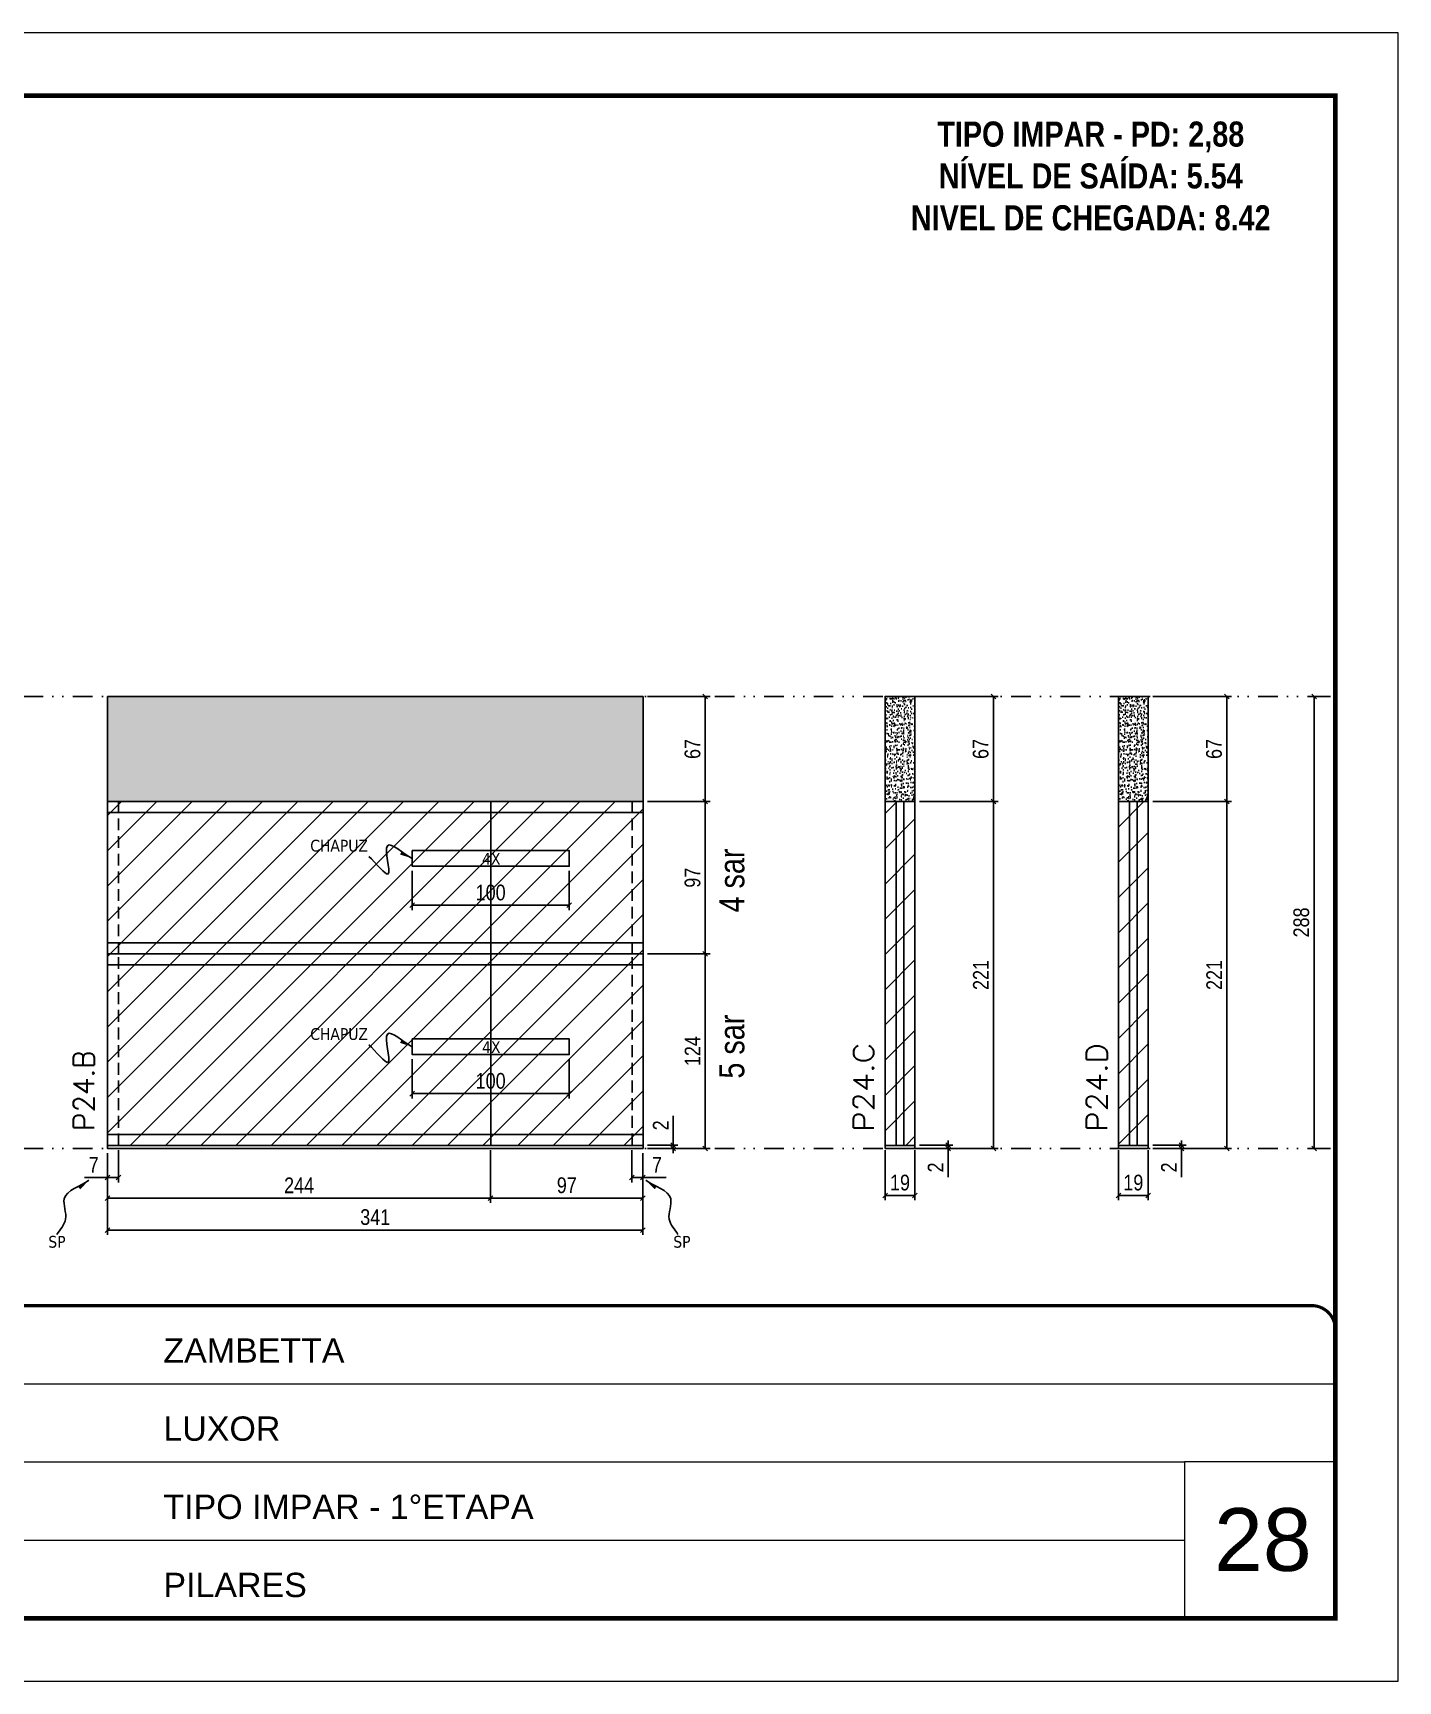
# Model space of a CAD drawing. Extents: x 14400 to 24104, y -21631 to 6985.
# Drawn here: x 19798 to 20667, y -957 to 93 of the extents above; entities that cross this region are included whole.
import ezdxf

# ---------------------------------------------------------------- set-up
doc = ezdxf.new("R2010")
doc.units = 0
for name, pattern in [('CONTINUO', [0]), ('DASHED', [0.75, 0.5, -0.25]), ('DIVIDE2', [0.625, 0.25, -0.125, 0, -0.125, 0, -0.125]), ('HIDDEN', [0.375, 0.25, -0.125])]:
    doc.linetypes.add(name, pattern=pattern)
for name, color, linetype, lineweight in [('CARIMBO', 255, 'Continuous', 9), ('Folhas', 255, 'Continuous', 9), ('Hachura', 251, 'Continuous', 9), ('SARRAFO DE PRESSAO', 251, 'DASHED', 9), ('Texto Seção', 7, 'Continuous', 15)]:
    doc.layers.add(name, color=color, linetype=linetype, lineweight=lineweight)
for name, color, linetype in [('COTA', 241, 'Continuous'), ('NOMENCLATURA', 7, 'Continuous'), ('Nível', 160, 'Continuous'), ('Painéis', 200, 'Continuous'), ('SARR_2.2x10', 60, 'Continuous'), ('SARR_2.2x7', 40, 'Continuous'), ('Sarrafo de Pressão', 42, 'HIDDEN'), ('texto', 7, 'Continuous')]:
    doc.layers.add(name, color=color, linetype=linetype)
doc.styles.add('ARIAL', font='arial.ttf')
doc.styles.add('ARIAL_NARROW', font='ARIALN.TTF', dxfattribs={"height": 0.2})
doc.styles.add('COTA TECNICA', font='techl___.ttf', dxfattribs={"height": 10})
doc.styles.add('COTA TECNICA-50', font='techl___.ttf', dxfattribs={"height": 10})
doc.styles.add('REGUA-120', font='ROMANS.shx', dxfattribs={"height": 15})
doc.styles.add('ROMANC', font='techb___.ttf', dxfattribs={"height": 2.5})
doc.styles.get("Standard").update_dxf_attribs({"font": 'arial.ttf'})
doc.dimstyles.new('COTA PAINEL-50', dxfattribs={"dimtxt": 10, "dimasz": 3, "dimexe": 3, "dimexo": 3, "dimgap": 3, "dimtad": 1, "dimdec": 1, "dimzin": 12, "dimdsep": 46, "dimtxsty": 'COTA TECNICA-50', "dimblk1": 'OBLIQUE', "dimblk2": 'OBLIQUE', "dimsah": 1, "dimcen": 0.9, "dimclrd": 4, "dimclre": 4, "dimclrt": 240, "dimadec": 1, "dimazin": 3, "dimtfac": 1, "dimtdec": 1, "dimtmove": 0, "dimatfit": 3, "dimfxl": 1, "dimtolj": 1, "dimtzin": 12, "dimarcsym": 0})
doc.dimstyles.new('PAINEL', dxfattribs={"dimtxt": 10, "dimasz": 3, "dimexe": 3, "dimexo": 3, "dimgap": 3, "dimtad": 1, "dimdec": 1, "dimzin": 12, "dimdsep": 46, "dimtxsty": 'COTA TECNICA', "dimblk1": 'OBLIQUE', "dimblk2": 'OBLIQUE', "dimsah": 1, "dimcen": 0.9, "dimclrd": 4, "dimclre": 4, "dimclrt": 240, "dimadec": 1, "dimazin": 3, "dimtfac": 1, "dimtdec": 1, "dimtmove": 0, "dimatfit": 3, "dimfxl": 1, "dimtolj": 1, "dimtzin": 12, "dimarcsym": 0})
doc.dimstyles.get("Standard").update_dxf_attribs({"dimtxt": 0.18, "dimasz": 0.18, "dimexe": 0.18, "dimexo": 0.0625, "dimgap": 0.09, "dimtad": 0, "dimtih": 1, "dimtoh": 1, "dimdec": 4, "dimzin": 0, "dimdsep": 46, "dimtxsty": 'Standard', "dimcen": 0.09, "dimadec": 0, "dimazin": 0, "dimtfac": 1, "dimtdec": 4, "dimtofl": 0, "dimtmove": 0, "dimatfit": 3, "dimfxl": 1, "dimtolj": 1, "dimtzin": 0, "dimarcsym": 0})

# ---------------------------------------------------------------- blocks, each defined once
blk = doc.blocks.new('9999999999')
at = {"color": 30, "linetype": 'CONTINUO'}
for p, q in [((98564.6, 34379.6), (99584, 34379.6)), ((98564.6, 34329.8), (99488, 34329.8)), ((99584, 34329.8), (99488, 34329.8)), ((99488, 34329.8), (99488, 34230.2)), ((98564.6, 34280), (99488, 34280))]:
    blk.add_line(p, q, dxfattribs=at)
at = {"color": 30, "linetype": 'CONTINUO', "const_width": 2}
blk.add_lwpolyline([(99584, 34230.2), (99584, 34414.4, 0.414214), (99569, 34429.4), (98229, 34429.4, 0.414214), (98214, 34414.4), (98214, 34245.2, 0.414214), (98229, 34230.2), (99584, 34230.2)], format="xyb", dxfattribs=at)
at = {"layer": 'Folhas'}
blk.add_lwpolyline([(98139, 34190.2), (99624, 34190.2), (99624, 35240.2), (98139, 35240.2)], close=True, dxfattribs=at)
at = {"layer": 'Folhas', "color": 30, "const_width": 3}
blk.add_lwpolyline([(98214, 34230.2), (99584, 34230.2), (99584, 35200.2), (98214, 35200.2)], close=True, dxfattribs=at)
at = {"color": 7, "linetype": 'Continuous', "ltscale": 5, "style": 'ARIAL'}
for s, height, p in [('ZAMBETTA', 15.48, (98837.7, 34393.1)), ('LUXOR', 15.48, (98837.7, 34343.3)), ('TIPO IMPAR - 1°ETAPA', 15.483, (98837.7, 34293.5)), ('PILARES', 15.48, (98837.7, 34243.7))]:
    blk.add_text(s, height=height, dxfattribs=at).set_placement(p)
blk = doc.blocks.new('_Oblique')
at = {"color": 0, "linetype": 'ByBlock', "lineweight": -2}
blk.add_line((-0.5, -0.5), (0.5, 0.5), dxfattribs=at)
blk = doc.blocks.new('*D1214')
at = {"layer": 'COTA', "color": 4, "lineweight": -2, "transparency": 16777216}
for p, q in [((20624, -329.4), (20610.5, -329.4)), ((20613.5, -617.4), (20613.5, -329.4)), ((20624, -617.4), (20610.5, -617.4))]:
    blk.add_line(p, q, dxfattribs=at)
at = {"layer": 'Defpoints', "color": 0, "transparency": 16777216}
for p in [(20613.5, -329.4), (20627, -329.4), (20627, -617.4)]:
    blk.add_point(p, dxfattribs=at)
at = {"layer": 'COTA', "color": 4, "lineweight": -2, "transparency": 16777216, "xscale": 3, "yscale": 3, "zscale": 3}
for p, rotation in [((20613.5, -329.4), 90), ((20613.5, -617.4), 270)]:
    blk.add_blockref('_Oblique', p, dxfattribs=dict(at, rotation=rotation))
at = {"layer": 'COTA', "color": 240, "transparency": 16777216, "insert": (20605.4, -473.4), "char_height": 10, "attachment_point": 5, "rotation": 90, "style": 'COTA TECNICA'}
blk.add_mtext('\\A1;288', dxfattribs=at)
blk = doc.blocks.new('*D1215')
at = {"layer": 'COTA', "color": 4, "lineweight": -2, "transparency": 16777216}
for p, q in [((20340.3, -618.4), (20340.3, -650.3)), ((20359.3, -618.4), (20359.3, -650.3)), ((20340.3, -647.3), (20359.3, -647.3))]:
    blk.add_line(p, q, dxfattribs=at)
at = {"layer": 'Defpoints', "color": 0, "transparency": 16777216}
for p in [(20340.3, -615.4), (20359.3, -615.4), (20359.3, -647.3)]:
    blk.add_point(p, dxfattribs=at)
at = {"layer": 'COTA', "color": 4, "lineweight": -2, "transparency": 16777216, "xscale": 3, "yscale": 3, "zscale": 3, "rotation": 180}
blk.add_blockref('_Oblique', (20340.3, -647.3), dxfattribs=at)
at = {"layer": 'COTA', "color": 4, "lineweight": -2, "transparency": 16777216, "xscale": 3, "yscale": 3, "zscale": 3}
blk.add_blockref('_Oblique', (20359.3, -647.3), dxfattribs=at)
at = {"layer": 'COTA', "color": 240, "transparency": 16777216, "insert": (20349.8, -639.2), "char_height": 10, "attachment_point": 5, "style": 'COTA TECNICA'}
blk.add_mtext('\\A1;19', dxfattribs=at)
blk = doc.blocks.new('*D1216')
at = {"layer": 'COTA', "color": 4, "lineweight": -2, "transparency": 16777216}
for p, q in [((20362.3, -615.4), (20383.5, -615.4)), ((20362.3, -617.4), (20383.5, -617.4)), ((20380.5, -615.4), (20380.5, -612.4)), ((20380.5, -615.4), (20380.5, -617.4)), ((20380.5, -617.4), (20380.5, -635.6))]:
    blk.add_line(p, q, dxfattribs=at)
at = {"layer": 'Defpoints', "color": 0, "transparency": 16777216}
for p in [(20359.3, -615.4), (20359.3, -617.4), (20380.5, -615.4)]:
    blk.add_point(p, dxfattribs=at)
at = {"layer": 'COTA', "color": 4, "lineweight": -2, "transparency": 16777216, "xscale": 3, "yscale": 3, "zscale": 3}
for p, rotation in [((20380.5, -615.4), 270), ((20380.5, -617.4), 90)]:
    blk.add_blockref('_Oblique', p, dxfattribs=dict(at, rotation=rotation))
at = {"layer": 'COTA', "color": 240, "transparency": 16777216, "insert": (20372.5, -629.5), "char_height": 10, "attachment_point": 5, "rotation": 90, "style": 'COTA TECNICA-50'}
blk.add_mtext('\\A1;2', dxfattribs=at)
blk = doc.blocks.new('*D1217')
at = {"layer": 'COTA', "color": 4, "lineweight": -2, "transparency": 16777216}
for p, q in [((20362.3, -396.4), (20412.3, -396.4)), ((20409.3, -617.4), (20409.3, -396.4)), ((20362.3, -617.4), (20412.3, -617.4))]:
    blk.add_line(p, q, dxfattribs=at)
at = {"layer": 'Defpoints', "color": 0, "transparency": 16777216}
for p in [(20359.3, -396.4), (20409.3, -396.4), (20359.3, -617.4)]:
    blk.add_point(p, dxfattribs=at)
at = {"layer": 'COTA', "color": 4, "lineweight": -2, "transparency": 16777216, "xscale": 3, "yscale": 3, "zscale": 3}
for p, rotation in [((20409.3, -396.4), 90), ((20409.3, -617.4), 270)]:
    blk.add_blockref('_Oblique', p, dxfattribs=dict(at, rotation=rotation))
at = {"layer": 'COTA', "color": 240, "transparency": 16777216, "insert": (20401.3, -506.9), "char_height": 10, "attachment_point": 5, "rotation": 90, "style": 'COTA TECNICA-50'}
blk.add_mtext('\\A1;221', dxfattribs=at)
blk = doc.blocks.new('*D1221')
at = {"layer": 'COTA', "color": 4, "lineweight": -2, "transparency": 16777216}
for p, q in [((20362.3, -329.4), (20412.3, -329.4)), ((20409.3, -396.4), (20409.3, -329.4)), ((20362.3, -396.4), (20412.3, -396.4))]:
    blk.add_line(p, q, dxfattribs=at)
at = {"layer": 'Defpoints', "color": 0, "transparency": 16777216}
for p in [(20359.3, -329.4), (20409.3, -329.4), (20359.3, -396.4)]:
    blk.add_point(p, dxfattribs=at)
at = {"layer": 'COTA', "color": 4, "lineweight": -2, "transparency": 16777216, "xscale": 3, "yscale": 3, "zscale": 3}
for p, rotation in [((20409.3, -329.4), 90), ((20409.3, -396.4), 270)]:
    blk.add_blockref('_Oblique', p, dxfattribs=dict(at, rotation=rotation))
at = {"layer": 'COTA', "color": 240, "transparency": 16777216, "insert": (20401.2, -362.9), "char_height": 10, "attachment_point": 5, "rotation": 90, "style": 'COTA TECNICA'}
blk.add_mtext('\\A1;67', dxfattribs=at)
blk = doc.blocks.new('*D1218')
at = {"layer": 'COTA', "color": 4, "lineweight": -2, "transparency": 16777216}
for p, q in [((20488.9, -618.4), (20488.9, -650.3)), ((20507.9, -618.4), (20507.9, -650.3)), ((20488.9, -647.3), (20507.9, -647.3))]:
    blk.add_line(p, q, dxfattribs=at)
at = {"layer": 'Defpoints', "color": 0, "transparency": 16777216}
for p in [(20488.9, -615.4), (20507.9, -615.4), (20507.9, -647.3)]:
    blk.add_point(p, dxfattribs=at)
at = {"layer": 'COTA', "color": 4, "lineweight": -2, "transparency": 16777216, "xscale": 3, "yscale": 3, "zscale": 3, "rotation": 180}
blk.add_blockref('_Oblique', (20488.9, -647.3), dxfattribs=at)
at = {"layer": 'COTA', "color": 4, "lineweight": -2, "transparency": 16777216, "xscale": 3, "yscale": 3, "zscale": 3}
blk.add_blockref('_Oblique', (20507.9, -647.3), dxfattribs=at)
at = {"layer": 'COTA', "color": 240, "transparency": 16777216, "insert": (20498.4, -639.2), "char_height": 10, "attachment_point": 5, "style": 'COTA TECNICA'}
blk.add_mtext('\\A1;19', dxfattribs=at)
blk = doc.blocks.new('*D1219')
at = {"layer": 'COTA', "color": 4, "lineweight": -2, "transparency": 16777216}
for p, q in [((20510.9, -615.4), (20532.1, -615.4)), ((20510.9, -617.4), (20532.1, -617.4)), ((20529.1, -615.4), (20529.1, -612.4)), ((20529.1, -615.4), (20529.1, -617.4)), ((20529.1, -617.4), (20529.1, -635.6))]:
    blk.add_line(p, q, dxfattribs=at)
at = {"layer": 'Defpoints', "color": 0, "transparency": 16777216}
for p in [(20507.9, -615.4), (20507.9, -617.4), (20529.1, -615.4)]:
    blk.add_point(p, dxfattribs=at)
at = {"layer": 'COTA', "color": 4, "lineweight": -2, "transparency": 16777216, "xscale": 3, "yscale": 3, "zscale": 3}
for p, rotation in [((20529.1, -615.4), 270), ((20529.1, -617.4), 90)]:
    blk.add_blockref('_Oblique', p, dxfattribs=dict(at, rotation=rotation))
at = {"layer": 'COTA', "color": 240, "transparency": 16777216, "insert": (20521.1, -629.5), "char_height": 10, "attachment_point": 5, "rotation": 90, "style": 'COTA TECNICA-50'}
blk.add_mtext('\\A1;2', dxfattribs=at)
blk = doc.blocks.new('*D1220')
at = {"layer": 'COTA', "color": 4, "lineweight": -2, "transparency": 16777216}
for p, q in [((20510.9, -396.4), (20560.9, -396.4)), ((20557.9, -617.4), (20557.9, -396.4)), ((20510.9, -617.4), (20560.9, -617.4))]:
    blk.add_line(p, q, dxfattribs=at)
at = {"layer": 'Defpoints', "color": 0, "transparency": 16777216}
for p in [(20507.9, -396.4), (20557.9, -396.4), (20507.9, -617.4)]:
    blk.add_point(p, dxfattribs=at)
at = {"layer": 'COTA', "color": 4, "lineweight": -2, "transparency": 16777216, "xscale": 3, "yscale": 3, "zscale": 3}
for p, rotation in [((20557.9, -396.4), 90), ((20557.9, -617.4), 270)]:
    blk.add_blockref('_Oblique', p, dxfattribs=dict(at, rotation=rotation))
at = {"layer": 'COTA', "color": 240, "transparency": 16777216, "insert": (20549.9, -506.9), "char_height": 10, "attachment_point": 5, "rotation": 90, "style": 'COTA TECNICA-50'}
blk.add_mtext('\\A1;221', dxfattribs=at)
blk = doc.blocks.new('*D1222')
at = {"layer": 'COTA', "color": 4, "lineweight": -2, "transparency": 16777216}
for p, q in [((20510.9, -329.4), (20560.9, -329.4)), ((20557.9, -396.4), (20557.9, -329.4)), ((20510.9, -396.4), (20560.9, -396.4))]:
    blk.add_line(p, q, dxfattribs=at)
at = {"layer": 'Defpoints', "color": 0, "transparency": 16777216}
for p in [(20507.9, -329.4), (20557.9, -329.4), (20507.9, -396.4)]:
    blk.add_point(p, dxfattribs=at)
at = {"layer": 'COTA', "color": 4, "lineweight": -2, "transparency": 16777216, "xscale": 3, "yscale": 3, "zscale": 3}
for p, rotation in [((20557.9, -329.4), 90), ((20557.9, -396.4), 270)]:
    blk.add_blockref('_Oblique', p, dxfattribs=dict(at, rotation=rotation))
at = {"layer": 'COTA', "color": 240, "transparency": 16777216, "insert": (20549.8, -362.9), "char_height": 10, "attachment_point": 5, "rotation": 90, "style": 'COTA TECNICA'}
blk.add_mtext('\\A1;67', dxfattribs=at)
blk = doc.blocks.new('*D2018')
at = {"layer": 'COTA', "color": 4, "lineweight": -2, "transparency": 16777216}
for p, q in [((19852.1, -618.4), (19852.1, -639)), ((19845.1, -620.4), (19845.1, -639)), ((19845.1, -636), (19830.4, -636)), ((19852.1, -636), (19845.1, -636))]:
    blk.add_line(p, q, dxfattribs=at)
at = {"layer": 'Defpoints', "color": 0, "transparency": 16777216}
for p in [(19845.1, -617.4), (19852.1, -615.4), (19845.1, -636)]:
    blk.add_point(p, dxfattribs=at)
at = {"layer": 'COTA', "color": 4, "lineweight": -2, "transparency": 16777216, "xscale": 3, "yscale": 3, "zscale": 3, "rotation": 180}
blk.add_blockref('_Oblique', (19845.1, -636), dxfattribs=at)
at = {"layer": 'COTA', "color": 4, "lineweight": -2, "transparency": 16777216, "xscale": 3, "yscale": 3, "zscale": 3}
blk.add_blockref('_Oblique', (19852.1, -636), dxfattribs=at)
at = {"layer": 'COTA', "color": 240, "transparency": 16777216, "insert": (19836.3, -627.9), "char_height": 10, "attachment_point": 5, "style": 'COTA TECNICA-50'}
blk.add_mtext('\\A1;7', dxfattribs=at)
blk = doc.blocks.new('*D2019')
at = {"layer": 'COTA', "color": 4, "lineweight": -2, "transparency": 16777216}
for p, q in [((20179.1, -618.4), (20179.1, -639)), ((20186.1, -620.4), (20186.1, -639)), ((20179.1, -636), (20186.1, -636)), ((20186.1, -636), (20200.9, -636))]:
    blk.add_line(p, q, dxfattribs=at)
at = {"layer": 'Defpoints', "color": 0, "transparency": 16777216}
for p in [(20179.1, -615.4), (20186.1, -617.4), (20186.1, -636)]:
    blk.add_point(p, dxfattribs=at)
at = {"layer": 'COTA', "color": 4, "lineweight": -2, "transparency": 16777216, "xscale": 3, "yscale": 3, "zscale": 3, "rotation": 180}
blk.add_blockref('_Oblique', (20179.1, -636), dxfattribs=at)
at = {"layer": 'COTA', "color": 4, "lineweight": -2, "transparency": 16777216, "xscale": 3, "yscale": 3, "zscale": 3}
blk.add_blockref('_Oblique', (20186.1, -636), dxfattribs=at)
at = {"layer": 'COTA', "color": 240, "transparency": 16777216, "insert": (20195, -627.9), "char_height": 10, "attachment_point": 5, "style": 'COTA TECNICA-50'}
blk.add_mtext('\\A1;7', dxfattribs=at)
blk = doc.blocks.new('*D2020')
at = {"layer": 'COTA', "color": 4, "lineweight": -2, "transparency": 16777216}
for p, q in [((20205.4, -615.4), (20205.4, -596.6)), ((20189.1, -615.4), (20208.4, -615.4)), ((20189.1, -617.4), (20208.4, -617.4)), ((20205.4, -617.4), (20205.4, -615.4)), ((20205.4, -617.4), (20205.4, -620.4))]:
    blk.add_line(p, q, dxfattribs=at)
at = {"layer": 'Defpoints', "color": 0, "transparency": 16777216}
for p in [(20186.1, -615.4), (20186.1, -617.4), (20205.4, -617.4)]:
    blk.add_point(p, dxfattribs=at)
at = {"layer": 'COTA', "color": 4, "lineweight": -2, "transparency": 16777216, "xscale": 3, "yscale": 3, "zscale": 3}
for p, rotation in [((20205.4, -615.4), 270), ((20205.4, -617.4), 90)]:
    blk.add_blockref('_Oblique', p, dxfattribs=dict(at, rotation=rotation))
at = {"layer": 'COTA', "color": 240, "transparency": 16777216, "insert": (20197.4, -602.7), "char_height": 10, "attachment_point": 5, "rotation": 90, "style": 'COTA TECNICA-50'}
blk.add_mtext('\\A1;2', dxfattribs=at)
blk = doc.blocks.new('*D2021')
at = {"layer": 'COTA', "color": 4, "lineweight": -2, "transparency": 16777216}
for p, q in [((20089.1, -618.4), (20089.1, -652)), ((19845.1, -620.4), (19845.1, -652)), ((19845.1, -649), (20089.1, -649))]:
    blk.add_line(p, q, dxfattribs=at)
at = {"layer": 'Defpoints', "color": 0, "transparency": 16777216}
for p in [(19845.1, -617.4), (20089.1, -615.4), (20089.1, -649)]:
    blk.add_point(p, dxfattribs=at)
at = {"layer": 'COTA', "color": 4, "lineweight": -2, "transparency": 16777216, "xscale": 3, "yscale": 3, "zscale": 3, "rotation": 180}
blk.add_blockref('_Oblique', (19845.1, -649), dxfattribs=at)
at = {"layer": 'COTA', "color": 4, "lineweight": -2, "transparency": 16777216, "xscale": 3, "yscale": 3, "zscale": 3}
blk.add_blockref('_Oblique', (20089.1, -649), dxfattribs=at)
at = {"layer": 'COTA', "color": 240, "transparency": 16777216, "insert": (19967.1, -640.9), "char_height": 10, "attachment_point": 5, "style": 'COTA TECNICA-50'}
blk.add_mtext('\\A1;244', dxfattribs=at)
blk = doc.blocks.new('*D2022')
at = {"layer": 'COTA', "color": 4, "lineweight": -2, "transparency": 16777216}
for p, q in [((20089.1, -618.4), (20089.1, -652)), ((20186.1, -620.4), (20186.1, -652)), ((20089.1, -649), (20186.1, -649))]:
    blk.add_line(p, q, dxfattribs=at)
at = {"layer": 'Defpoints', "color": 0, "transparency": 16777216}
for p in [(20089.1, -615.4), (20186.1, -617.4), (20186.1, -649)]:
    blk.add_point(p, dxfattribs=at)
at = {"layer": 'COTA', "color": 4, "lineweight": -2, "transparency": 16777216, "xscale": 3, "yscale": 3, "zscale": 3, "rotation": 180}
blk.add_blockref('_Oblique', (20089.1, -649), dxfattribs=at)
at = {"layer": 'COTA', "color": 4, "lineweight": -2, "transparency": 16777216, "xscale": 3, "yscale": 3, "zscale": 3}
blk.add_blockref('_Oblique', (20186.1, -649), dxfattribs=at)
at = {"layer": 'COTA', "color": 240, "transparency": 16777216, "insert": (20137.6, -640.9), "char_height": 10, "attachment_point": 5, "style": 'COTA TECNICA-50'}
blk.add_mtext('\\A1;97', dxfattribs=at)
blk = doc.blocks.new('*D2023')
at = {"layer": 'COTA', "color": 4, "linetype": 'ByBlock', "lineweight": -2, "transparency": 16777216}
for p, q in [((20039.1, -560.6), (20039.1, -585.5)), ((20139.1, -560.6), (20139.1, -585.5)), ((20139.1, -582.5), (20039.1, -582.5))]:
    blk.add_line(p, q, dxfattribs=at)
at = {"layer": 'Defpoints', "color": 0, "linetype": 'ByBlock', "transparency": 16777216}
for p in [(20039.1, -557.6), (20139.1, -557.6), (20039.1, -582.5)]:
    blk.add_point(p, dxfattribs=at)
at = {"layer": 'COTA', "color": 4, "linetype": 'ByBlock', "lineweight": -2, "transparency": 16777216, "xscale": 3, "yscale": 3, "zscale": 3, "rotation": 180}
blk.add_blockref('_Oblique', (20039.1, -582.5), dxfattribs=at)
at = {"layer": 'COTA', "color": 4, "linetype": 'ByBlock', "lineweight": -2, "transparency": 16777216, "xscale": 3, "yscale": 3, "zscale": 3}
blk.add_blockref('_Oblique', (20139.1, -582.5), dxfattribs=at)
at = {"layer": 'COTA', "color": 240, "linetype": 'ByBlock', "transparency": 16777216, "insert": (20089.1, -574.4), "char_height": 10, "attachment_point": 5, "style": 'COTA TECNICA'}
blk.add_mtext('\\A1;100', dxfattribs=at)
blk = doc.blocks.new('*D2024')
at = {"layer": 'COTA', "color": 4, "lineweight": -2, "transparency": 16777216}
for p, q in [((20189.1, -493.4), (20228.8, -493.4)), ((20225.8, -617.4), (20225.8, -493.4)), ((20189.1, -617.4), (20228.8, -617.4))]:
    blk.add_line(p, q, dxfattribs=at)
at = {"layer": 'Defpoints', "color": 0, "transparency": 16777216}
for p in [(20186.1, -493.4), (20225.8, -493.4), (20186.1, -617.4)]:
    blk.add_point(p, dxfattribs=at)
at = {"layer": 'COTA', "color": 4, "lineweight": -2, "transparency": 16777216, "xscale": 3, "yscale": 3, "zscale": 3}
for p, rotation in [((20225.8, -493.4), 90), ((20225.8, -617.4), 270)]:
    blk.add_blockref('_Oblique', p, dxfattribs=dict(at, rotation=rotation))
at = {"layer": 'COTA', "color": 240, "transparency": 16777216, "insert": (20217.7, -555.4), "char_height": 10, "attachment_point": 5, "rotation": 90, "style": 'COTA TECNICA'}
blk.add_mtext('\\A1;124', dxfattribs=at)
blk = doc.blocks.new('*D2025')
at = {"layer": 'COTA', "color": 4, "lineweight": -2, "transparency": 16777216}
for p, q in [((19845.1, -620.4), (19845.1, -672.4)), ((20186.1, -620.4), (20186.1, -672.4)), ((19845.1, -669.4), (20186.1, -669.4))]:
    blk.add_line(p, q, dxfattribs=at)
at = {"layer": 'Defpoints', "color": 0, "transparency": 16777216}
for p in [(19845.1, -617.4), (20186.1, -617.4), (20186.1, -669.4)]:
    blk.add_point(p, dxfattribs=at)
at = {"layer": 'COTA', "color": 4, "lineweight": -2, "transparency": 16777216, "xscale": 3, "yscale": 3, "zscale": 3, "rotation": 180}
blk.add_blockref('_Oblique', (19845.1, -669.4), dxfattribs=at)
at = {"layer": 'COTA', "color": 4, "lineweight": -2, "transparency": 16777216, "xscale": 3, "yscale": 3, "zscale": 3}
blk.add_blockref('_Oblique', (20186.1, -669.4), dxfattribs=at)
at = {"layer": 'COTA', "color": 240, "transparency": 16777216, "insert": (20015.6, -661.2), "char_height": 10, "attachment_point": 5, "style": 'COTA TECNICA'}
blk.add_mtext('\\A1;341', dxfattribs=at)
blk = doc.blocks.new('*D2026')
at = {"layer": 'COTA', "color": 4, "lineweight": -2, "transparency": 16777216}
for p, q in [((20189.1, -396.4), (20228.8, -396.4)), ((20225.8, -493.4), (20225.8, -396.4)), ((20189.1, -493.4), (20228.8, -493.4))]:
    blk.add_line(p, q, dxfattribs=at)
at = {"layer": 'Defpoints', "color": 0, "transparency": 16777216}
for p in [(20186.1, -396.4), (20225.8, -396.4), (20186.1, -493.4)]:
    blk.add_point(p, dxfattribs=at)
at = {"layer": 'COTA', "color": 4, "lineweight": -2, "transparency": 16777216, "xscale": 3, "yscale": 3, "zscale": 3}
for p, rotation in [((20225.8, -396.4), 90), ((20225.8, -493.4), 270)]:
    blk.add_blockref('_Oblique', p, dxfattribs=dict(at, rotation=rotation))
at = {"layer": 'COTA', "color": 240, "transparency": 16777216, "insert": (20217.7, -444.9), "char_height": 10, "attachment_point": 5, "rotation": 90, "style": 'COTA TECNICA'}
blk.add_mtext('\\A1;97', dxfattribs=at)
blk = doc.blocks.new('*D2027')
at = {"layer": 'COTA', "color": 4, "linetype": 'ByBlock', "lineweight": -2, "transparency": 16777216}
for p, q in [((20039.1, -440.6), (20039.1, -465.5)), ((20139.1, -440.6), (20139.1, -465.5)), ((20139.1, -462.5), (20039.1, -462.5))]:
    blk.add_line(p, q, dxfattribs=at)
at = {"layer": 'Defpoints', "color": 0, "linetype": 'ByBlock', "transparency": 16777216}
for p in [(20039.1, -437.6), (20139.1, -437.6), (20039.1, -462.5)]:
    blk.add_point(p, dxfattribs=at)
at = {"layer": 'COTA', "color": 4, "linetype": 'ByBlock', "lineweight": -2, "transparency": 16777216, "xscale": 3, "yscale": 3, "zscale": 3, "rotation": 180}
blk.add_blockref('_Oblique', (20039.1, -462.5), dxfattribs=at)
at = {"layer": 'COTA', "color": 4, "linetype": 'ByBlock', "lineweight": -2, "transparency": 16777216, "xscale": 3, "yscale": 3, "zscale": 3}
blk.add_blockref('_Oblique', (20139.1, -462.5), dxfattribs=at)
at = {"layer": 'COTA', "color": 240, "linetype": 'ByBlock', "transparency": 16777216, "insert": (20089.1, -454.4), "char_height": 10, "attachment_point": 5, "style": 'COTA TECNICA'}
blk.add_mtext('\\A1;100', dxfattribs=at)
blk = doc.blocks.new('*D2028')
at = {"layer": 'COTA', "color": 4, "lineweight": -2, "transparency": 16777216}
for p, q in [((20189.1, -329.4), (20228.8, -329.4)), ((20225.8, -396.4), (20225.8, -329.4)), ((20189.1, -396.4), (20228.8, -396.4))]:
    blk.add_line(p, q, dxfattribs=at)
at = {"layer": 'Defpoints', "color": 0, "transparency": 16777216}
for p in [(20186.1, -329.4), (20225.8, -329.4), (20186.1, -396.4)]:
    blk.add_point(p, dxfattribs=at)
at = {"layer": 'COTA', "color": 4, "lineweight": -2, "transparency": 16777216, "xscale": 3, "yscale": 3, "zscale": 3}
for p, rotation in [((20225.8, -329.4), 90), ((20225.8, -396.4), 270)]:
    blk.add_blockref('_Oblique', p, dxfattribs=dict(at, rotation=rotation))
at = {"layer": 'COTA', "color": 240, "transparency": 16777216, "insert": (20217.7, -362.9), "char_height": 10, "attachment_point": 5, "rotation": 90, "style": 'COTA TECNICA'}
blk.add_mtext('\\A1;67', dxfattribs=at)

msp = doc.modelspace()

# ---------------------------------------------------------------- hatches: boundary and pattern name
at = {"layer": 'COTA'}
h = msp.add_hatch(dxfattribs=at)
h.set_pattern_fill('AR-CONC', color=256, scale=0.03)
h.set_pattern_definition([(50, (503.989, 0), (5.4655401, -0.4781726), [0.5715, -6.2865]), (355, (503.989, 0), (-1.0573026, 5.7317054), [0.4572, -5.0292175]), (100.451445, (504.4443, -0.04), (4.4082374, 5.2535326), [0.4857003, -5.3427073]), (46.1842, (503.989, 1.524), (8.1323712, -1.2612698), [0.85725, -9.42975]), (96.635558, (504.6665, 1.419), (7.122124, 7.4227837), [0.7285507, -8.0140682]), (351.18415, (503.989, 1.524), (7.122124, 7.4227837), [0.685799, -7.543792]), (21, (504.751, 1.143), (4.5484317, -3.0679559), [0.5715, -6.2865]), (326, (504.751, 1.143), (1.8540609, 5.525639), [0.4572, -5.0292]), (71.451445, (505.13, 0.8873), (6.4024926, 2.457683), [0.4857003, -5.3426981]), (37.5, (503.9889, 0), (0.0926581, 2.53665117), [0, -4.96824, 0, -5.1054, 0, -5.04825]), (7.5, (503.9889, 0), (2.00458988, 3.00541724), [0, -2.91084, 0, -4.85394, 0, -1.92405]), (327.5, (502.2896, 0), (4.06771786, -0.17186232), [0, -1.905, 0, -5.9436, 0, -7.8867]), (317.5, (501.5276, 0), (4.44387544, 0.7627947), [0, -2.4765, 0, -3.94716, 0, -5.6007])])
h.paths.add_polyline_path([(20186.13, -329.44), (19845.13, -329.44), (19845.13, -396.44), (20186.13, -396.44)])
h = msp.add_hatch(dxfattribs=at)
h.set_pattern_fill('AR-CONC', color=256, scale=0.03)
h.set_pattern_definition([(50, (1597.2907, -4622.3004), (5.4655401, -0.4781726), [0.5715, -6.2865]), (355, (1597.2907, -4622.3004), (-1.0573026, 5.7317054), [0.4572, -5.0292175]), (100.451445, (1597.746, -4622.3403), (4.4082374, 5.2535326), [0.4857003, -5.3427073]), (46.1842, (1597.291, -4620.7764), (8.1323712, -1.2612698), [0.85725, -9.42975]), (96.635558, (1597.968, -4620.8815), (7.122124, 7.4227837), [0.7285507, -8.0140682]), (351.18415, (1597.291, -4620.7764), (7.122124, 7.4227837), [0.685799, -7.543792]), (21, (1598.0527, -4621.1574), (4.5484317, -3.0679559), [0.5715, -6.2865]), (326, (1598.0527, -4621.1574), (1.8540609, 5.525639), [0.4572, -5.0292]), (71.451445, (1598.4317, -4621.413), (6.4024926, 2.457683), [0.4857003, -5.3426981]), (37.5, (1597.2907, -4622.3004), (0.0926581, 2.53665117), [0, -4.96824, 0, -5.1054, 0, -5.04825]), (7.5, (1597.2907, -4622.3004), (2.00458988, 3.00541724), [0, -2.91084, 0, -4.85394, 0, -1.92405]), (327.5, (1595.5914, -4622.3004), (4.06771786, -0.17186232), [0, -1.905, 0, -5.9436, 0, -7.8867]), (317.5, (1594.8294, -4622.3004), (4.44387544, 0.7627947), [0, -2.4765, 0, -3.94716, 0, -5.6007])])
h.paths.add_polyline_path([(20359.34, -329.44), (20340.34, -329.44), (20340.34, -396.44), (20359.34, -396.44)])
h = msp.add_hatch(dxfattribs=at)
h.set_pattern_fill('AR-CONC', color=256, scale=0.03)
h.set_pattern_definition([(50, (1745.8694, -4622.3004), (5.4655401, -0.4781726), [0.5715, -6.2865]), (355, (1745.8694, -4622.3004), (-1.0573026, 5.7317054), [0.4572, -5.0292175]), (100.451445, (1746.325, -4622.3403), (4.4082374, 5.2535326), [0.4857003, -5.3427073]), (46.1842, (1745.8694, -4620.7764), (8.1323712, -1.2612698), [0.85725, -9.42975]), (96.635558, (1746.547, -4620.8815), (7.122124, 7.4227837), [0.7285507, -8.0140682]), (351.18415, (1745.869, -4620.7764), (7.122124, 7.4227837), [0.685799, -7.543792]), (21, (1746.6314, -4621.1574), (4.5484317, -3.0679559), [0.5715, -6.2865]), (326, (1746.6314, -4621.1574), (1.8540609, 5.525639), [0.4572, -5.0292]), (71.451445, (1747.0104, -4621.413), (6.4024926, 2.457683), [0.4857003, -5.3426981]), (37.5, (1745.8694, -4622.3004), (0.0926581, 2.53665117), [0, -4.96824, 0, -5.1054, 0, -5.04825]), (7.5, (1745.8694, -4622.3004), (2.00458988, 3.00541724), [0, -2.91084, 0, -4.85394, 0, -1.92405]), (327.5, (1744.1701, -4622.3004), (4.06771786, -0.17186232), [0, -1.905, 0, -5.9436, 0, -7.8867]), (317.5, (1743.408, -4622.3004), (4.44387544, 0.7627947), [0, -2.4765, 0, -3.94716, 0, -5.6007])])
h.paths.add_polyline_path([(20507.92, -329.44), (20488.92, -329.44), (20488.92, -396.44), (20507.92, -396.44)])
at = {"layer": 'Hachura', "linetype": 'ByBlock'}
h = msp.add_hatch(dxfattribs=at)
h.set_pattern_fill('ANSI31', color=256, scale=5)
h.paths.add_polyline_path([(19585.15, -396.44), (19341.15, -396.44), (19341.15, -493.44), (19585.15, -493.44)])
h.paths.add_polyline_path([(19682.15, -396.44), (19585.15, -396.44), (19585.15, -493.44), (19682.15, -493.44)])
h.paths.add_polyline_path([(19682.15, -493.44), (19585.15, -493.44), (19585.15, -615.44), (19682.15, -615.44)])
h.paths.add_polyline_path([(19585.15, -493.44), (19341.15, -493.44), (19341.15, -615.44), (19585.15, -615.44)])
h.paths.add_polyline_path([(20089.13, -493.44), (19845.13, -493.44), (19845.13, -615.44), (20089.13, -615.44)])
h.paths.add_polyline_path([(20089.13, -396.44), (19845.13, -396.44), (19845.13, -493.44), (20089.13, -493.44)])
h.paths.add_polyline_path([(20186.13, -396.44), (20089.13, -396.44), (20089.13, -493.44), (20186.13, -493.44)])
h.paths.add_polyline_path([(20186.13, -493.44), (20089.13, -493.44), (20089.13, -615.44), (20186.13, -615.44)])
h = msp.add_hatch(dxfattribs=at)
h.set_pattern_fill('ANSI31', color=256, scale=5)
h.paths.add_polyline_path([(20359.34, -396.44), (20340.34, -396.44), (20340.34, -615.44), (20359.34, -615.44)])
h.paths.add_polyline_path([(20507.92, -396.44), (20488.92, -396.44), (20488.92, -615.44), (20507.92, -615.44)])

# ---------------------------------------------------------------- linework, layer by layer
at = {"layer": 'COTA'}
for p, q in [((19845.13, -396.44), (19845.13, -329.44)), ((19845.13, -329.44), (20186.13, -329.44)), ((20186.13, -329.44), (20186.13, -396.44))]:
    msp.add_line(p, q, dxfattribs=at)
for points in [[(20340.34, -396.44), (20359.34, -396.44), (20359.34, -329.44), (20340.34, -329.44)], [(20488.92, -396.44), (20507.92, -396.44), (20507.92, -329.44), (20488.92, -329.44)]]:
    msp.add_lwpolyline(points, close=True, dxfattribs=at)
at = {"layer": 'Nível', "color": 4, "linetype": 'DIVIDE2', "ltscale": 50}
for p, q in [((19256.97, -329.44), (20626.97, -329.44)), ((19256.97, -617.44), (20626.97, -617.44))]:
    msp.add_line(p, q, dxfattribs=at)
at = {"layer": 'Painéis'}
for p, q in [((19845.13, -396.44), (19845.13, -615.44)), ((20186.13, -396.44), (19845.13, -396.44)), ((20089.13, -396.44), (20089.13, -615.44)), ((20186.13, -615.44), (20186.13, -396.44)), ((20340.34, -396.44), (20340.34, -615.44)), ((20340.34, -396.44), (20359.34, -396.44)), ((20359.34, -396.44), (20359.34, -615.44)), ((20488.92, -396.44), (20488.92, -615.44)), ((20488.92, -396.44), (20507.92, -396.44)), ((20507.92, -396.44), (20507.92, -615.44)), ((19845.13, -493.44), (20186.13, -493.44)), ((19845.13, -615.44), (20186.13, -615.44)), ((20340.34, -615.44), (20359.34, -615.44)), ((20340.34, -617.44), (20340.34, -615.44)), ((20359.34, -617.44), (20340.34, -617.44)), ((20359.34, -615.44), (20359.34, -617.44)), ((20488.92, -615.44), (20507.92, -615.44)), ((20488.92, -617.44), (20488.92, -615.44)), ((20507.92, -617.44), (20488.92, -617.44)), ((20507.92, -615.44), (20507.92, -617.44))]:
    msp.add_line(p, q, dxfattribs=at)
msp.add_lwpolyline([(20186.13, -617.44), (19845.13, -617.44), (19845.13, -615.44), (20186.13, -615.44)], close=True, dxfattribs=at)
at = {"layer": 'SARR_2.2x10'}
for points in [[(20039.13, -427.6), (20139.13, -427.6), (20139.13, -437.6), (20039.13, -437.6)], [(20039.13, -547.6), (20139.13, -547.6), (20139.13, -557.6), (20039.13, -557.6)]]:
    msp.add_lwpolyline(points, close=True, dxfattribs=at)
at = {"layer": 'SARR_2.2x7'}
for p, q in [((20347.34, -396.44), (20347.34, -615.44)), ((20352.34, -396.44), (20352.34, -615.44)), ((20495.92, -396.44), (20495.92, -615.44)), ((20500.92, -396.44), (20500.92, -615.44)), ((19845.13, -403.44), (20089.13, -403.44)), ((20089.13, -403.44), (20186.13, -403.44)), ((19845.13, -486.44), (20089.13, -486.44)), ((20089.13, -486.44), (20186.13, -486.44)), ((19845.13, -500.44), (20089.13, -500.44)), ((20089.13, -500.44), (20186.13, -500.44)), ((19845.13, -608.44), (20089.13, -608.44)), ((20089.13, -608.44), (20186.13, -608.44))]:
    msp.add_line(p, q, dxfattribs=at)
at = {"layer": 'Sarrafo de Pressão', "ltscale": 30}
for p, q in [((19852.13, -493.44), (19852.13, -396.44)), ((19852.13, -403.44), (19852.13, -396.44)), ((20179.13, -493.44), (20179.13, -396.44)), ((19852.13, -615.44), (19852.13, -493.44)), ((20179.13, -615.44), (20179.13, -493.44))]:
    msp.add_line(p, q, dxfattribs=at)

# ---------------------------------------------------------------- block references
at = {"layer": 'SARRAFO DE PRESSAO', "color": 6, "linetype": 'ByBlock'}
msp.add_blockref('9999999999', (-78957.01, -35146.93), dxfattribs=at)

# ---------------------------------------------------------------- texts
at = {"layer": 'CARIMBO', "style": 'ARIAL'}
msp.add_text('28', height=40, dxfattribs=at).set_placement((20549.83, -886.58))
at = {"layer": 'NOMENCLATURA', "style": 'ARIAL_NARROW'}
for s, p in [('4 sar', (20250.65, -467.08)), ('5 sar', (20250.65, -572.92))]:
    msp.add_text(s, height=16, rotation=90, dxfattribs=at).set_placement(p)
at = {"layer": 'NOMENCLATURA', "color": 2, "insert": (20471.29, 36.86), "char_height": 16, "attachment_point": 2, "style": 'ROMANC'}
msp.add_mtext_dynamic_manual_height_columns('TIPO IMPAR - PD: 2,88\\PNÍVEL DE SAÍDA: 5.54\\PNIVEL DE CHEGADA: 8.42', width=432.3511, gutter_width=1, heights=[0], dxfattribs=at)
at = {"layer": 'texto', "color": 0, "char_height": 7.5, "attachment_point": 5}
for s, insert in [('{\\fTahoma|b0|i0|c0|p34;\\C4;CHAPUZ}', (19992.58, -424.58)), ('{\\fTahoma|b0|i0|c0|p34;\\C4;4X}', (20089.53, -432.89)), ('{\\fTahoma|b0|i0|c0|p34;\\C4;CHAPUZ}', (19992.58, -544.58)), ('{\\fTahoma|b0|i0|c0|p34;\\C4;4X}', (20089.53, -552.89)), ('{\\fTahoma|b0|i0|c0|p34;\\C4;SP}', (19812.89, -676.93)), ('{\\fTahoma|b0|i0|c0|p34;\\C4;SP}', (20210.91, -676.93))]:
    msp.add_mtext(s, dxfattribs=dict(at, insert=insert))
at = {"layer": 'Texto Seção', "style": 'REGUA-120', "width": 1.1}
for s, p in [('P24.C', (20333.09, -606.68)), ('P24.D', (20481.67, -606.68))]:
    msp.add_text(s, height=13, rotation=90, dxfattribs=at).set_placement(p)
at = {"layer": 'Texto Seção', "insert": (19836.51, -606.19), "char_height": 13, "width": 285.3299, "attachment_point": 7, "rotation": 90, "style": 'REGUA-120'}
msp.add_mtext('P24.B', dxfattribs=at)

# ---------------------------------------------------------------- dimensions: what is measured, and where the dimension line sits
at = {"layer": 'COTA'}
for base, p1, p2, angle, dimstyle, picture, middle in [((20225.78, -329.44), (20186.13, -396.44), (20186.13, -329.44), 90, 'PAINEL', '*D2028', (20217.67, -362.94)), ((20409.33, -329.44), (20359.34, -396.44), (20359.34, -329.44), 90, 'PAINEL', '*D1221', (20401.23, -362.94)), ((20557.91, -329.44), (20507.92, -396.44), (20507.92, -329.44), 90, 'PAINEL', '*D1222', (20549.81, -362.94)), ((20613.47, -329.44), (20626.97, -617.44), (20626.97, -329.44), 90, 'PAINEL', '*D1214', (20605.38, -473.44)), ((20225.78, -396.44), (20186.13, -493.44), (20186.13, -396.44), 90, 'PAINEL', '*D2026', (20217.67, -444.94)), ((20409.33, -396.44), (20359.34, -617.44), (20359.34, -396.44), 90, 'COTA PAINEL-50', '*D1217', (20401.28, -506.94)), ((20557.91, -396.44), (20507.92, -617.44), (20507.92, -396.44), 90, 'COTA PAINEL-50', '*D1220', (20549.85, -506.94)), ((20225.78, -493.44), (20186.13, -617.44), (20186.13, -493.44), 90, 'PAINEL', '*D2024', (20217.7, -555.44)), ((19845.13, -635.95), (19852.13, -615.44), (19845.13, -617.44), 180, 'COTA PAINEL-50', '*D2018', (19836.27, -627.88))]:
    dim = msp.add_linear_dim(base=base, p1=p1, p2=p2, angle=angle, dimstyle=dimstyle, dxfattribs=at)
    dim.commit()
    dim.dimension.update_dxf_attribs({"geometry": picture, "text_midpoint": middle})
at = {"layer": 'COTA', "linetype": 'ByBlock'}
for base, p1, p2, picture, middle in [((20039.13, -462.52), (20139.13, -437.6), (20039.13, -437.6), '*D2027', (20089.13, -454.42)), ((20039.13, -582.52), (20139.13, -557.6), (20039.13, -557.6), '*D2023', (20089.13, -574.42))]:
    dim = msp.add_linear_dim(base=base, p1=p1, p2=p2, dimstyle='PAINEL', dxfattribs=at)
    dim.commit()
    dim.dimension.update_dxf_attribs({"geometry": picture, "text_midpoint": middle})
at = {"layer": 'COTA'}
for base, p1, p2, picture, middle in [((20205.39, -617.44), (20186.13, -615.44), (20186.13, -617.44), '*D2020', (20205.39, -602.69)), ((20380.54, -615.44), (20359.34, -617.44), (20359.34, -615.44), '*D1216', (20380.54, -629.5)), ((20529.12, -615.44), (20507.92, -617.44), (20507.92, -615.44), '*D1219', (20529.12, -629.5))]:
    dim = msp.add_linear_dim(base=base, p1=p1, p2=p2, angle=90, dimstyle='COTA PAINEL-50', dxfattribs=at)
    dim.commit()
    dim.dimension.update_dxf_attribs({"geometry": picture, "text_midpoint": middle, "dimtype": 160})
for base, p1, p2, dimstyle, picture, middle in [((20089.13, -649), (19845.13, -617.44), (20089.13, -615.44), 'COTA PAINEL-50', '*D2021', (19967.13, -640.92)), ((20186.13, -669.37), (19845.13, -617.44), (20186.13, -617.44), 'PAINEL', '*D2025', (20015.63, -661.15)), ((20186.13, -649), (20089.13, -615.44), (20186.13, -617.44), 'COTA PAINEL-50', '*D2022', (20137.63, -640.89)), ((20186.13, -635.95), (20179.13, -615.44), (20186.13, -617.44), 'COTA PAINEL-50', '*D2019', (20195, -627.88))]:
    dim = msp.add_linear_dim(base=base, p1=p1, p2=p2, dimstyle=dimstyle, dxfattribs=at)
    dim.commit()
    dim.dimension.update_dxf_attribs({"geometry": picture, "text_midpoint": middle})
for base, p1, p2, picture, middle in [((20359.34, -647.33), (20340.34, -615.44), (20359.34, -615.44), '*D1215', (20349.84, -639.25)), ((20507.92, -647.33), (20488.92, -615.44), (20507.92, -615.44), '*D1218', (20498.42, -639.25))]:
    dim = msp.add_linear_dim(base=base, p1=p1, p2=p2, dimstyle='PAINEL', override={"dimarcsym": 2}, dxfattribs=at)
    dim.commit()
    dim.dimension.update_dxf_attribs({"geometry": picture, "text_midpoint": middle})

# ---------------------------------------------------------------- leaders
at = {"layer": 'COTA', "path_type": 1}
for points in [[(20039.13, -432.6), (20023.35, -424.58), (20023.93, -442.45), (20011.5, -431.31)], [(20039.13, -552.6), (20023.35, -544.58), (20023.93, -562.45), (20011.5, -551.31)], [(19833.3, -637.62), (19817.52, -649.46), (19818.44, -662.46), (19812.89, -672.24)], [(20187.96, -637.62), (20203.75, -649.46), (20202.82, -662.46), (20208.38, -672.24)]]:
    msp.add_leader(points, dimstyle='Standard', override={"dimasz": 8}, dxfattribs=at)

doc.saveas('drawing.dxf')
